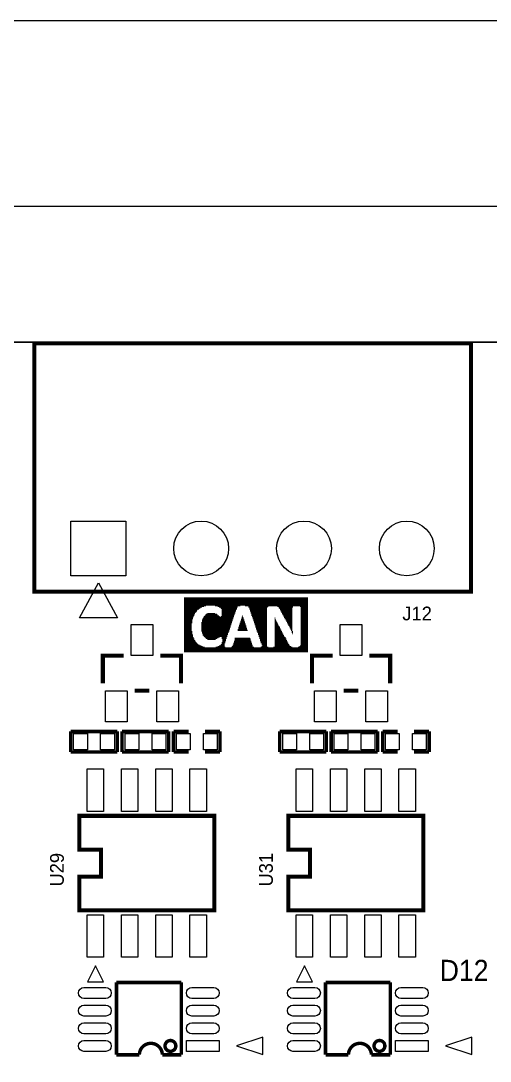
# Model space of a CAD drawing. Extents: x -41 to 160, y -9 to 129.
# Drawn here: x 25.23 to 42.62, y 85.16 to 123.7 of the extents above; entities that cross this region are included whole.
import ezdxf
from ezdxf.enums import TextEntityAlignment as Align

# ---------------------------------------------------------------- set-up
doc = ezdxf.new("R2010")
doc.units = 0
for name, color, linetype in [('BG_DIMENSION', 7, 'CONTINUOUS'), ('BG_OUTLINE', 7, 'CONTINUOUS'), ('MA_PEN3', 7, 'CONTINUOUS'), ('PG_SILKSCREEN_TOP', 2, 'CONTINUOUS'), ('PIN_TOP', 1, 'CONTINUOUS'), ('RD_SILKSCREEN_TOP', 40, 'CONTINUOUS')]:
    doc.layers.add(name, color=color, linetype=linetype)

msp = doc.modelspace()

# ---------------------------------------------------------------- linework, layer by layer
at = {"layer": 'BG_DIMENSION'}
for points in [[(80.74152, 123.70054), (-7.49996, 123.70054)], [(80.94472, 116.82476), (-1.905102, 116.82476)], [(73.872776, 111.800081), (-28.230195, 111.800081)]]:
    msp.add_lwpolyline(points, dxfattribs=at)
at = {"layer": 'BG_OUTLINE'}
msp.add_lwpolyline([(71.290942, -9.350096), (51.100101, -9.350096), (50.6, -8.849995), (50.6, -1.899996, 1.000004), (48.700106, -1.899996), (48.700106, -8.849995), (48.200005, -9.350096), (38.000102, -9.350096), (37.500001, -8.849995), (37.500001, 1.575003, 1.000005), (33.849996, 1.575003), (33.849996, -4.850003), (25.849986, -4.850003), (25.849986, 3.399917), (7.499985, 3.399917), (7.499985, -4.850003), (-6.571691, -4.850003, -0.401142), (-7.499985, -3.825977), (-7.49996, 110.871787, -0.401142), (-6.475933, 111.800081), (159.221475, 111.800081, -0.401142)], format="xyb", dxfattribs=at)
msp.add_lwpolyline([(159.221475, 111.800081), (-6.475933, 111.800081)], dxfattribs=at)
at = {"layer": 'MA_PEN3', "const_width": 0.0254}
for points in [[(31.27756, 102.33152), (35.87496, 102.33152)], [(31.27756, 102.30612), (35.87496, 102.30612)], [(31.27756, 102.28072), (35.87496, 102.28072)], [(31.27756, 102.25532), (35.87496, 102.25532)], [(31.27756, 102.22992), (35.87496, 102.22992)], [(31.27756, 102.20452), (35.87496, 102.20452)], [(31.27756, 102.17912), (35.87496, 102.17912)], [(31.27756, 102.15372), (35.87496, 102.15372)], [(31.27756, 102.12832), (35.87496, 102.12832)], [(31.27756, 102.10292), (35.87496, 102.10292)], [(31.27756, 102.07752), (35.87496, 102.07752)], [(31.27756, 102.05212), (35.87496, 102.05212)], [(31.27756, 102.02672), (32.09036, 102.02672)], [(31.27756, 102.00132), (32.01416, 102.00132)], [(31.27756, 101.97592), (31.93796, 101.97592)], [(31.27756, 101.95052), (31.88716, 101.95052)], [(31.27756, 101.92512), (31.86176, 101.92512)], [(31.27756, 101.89972), (31.83636, 101.89972)], [(31.27756, 101.87432), (31.78556, 101.87432)], [(31.27756, 101.84892), (31.76016, 101.84892)], [(31.27756, 101.82352), (31.76016, 101.82352)], [(31.27756, 101.79812), (31.73476, 101.79812)], [(31.27756, 101.77272), (31.70936, 101.77272)], [(31.27756, 101.74732), (31.68396, 101.74732)], [(32.14116, 101.74732), (32.42056, 101.74732)], [(32.42056, 102.02672), (33.36036, 102.02672)], [(32.52216, 102.00132), (33.25876, 102.00132)], [(32.57296, 101.97592), (33.25876, 101.97592)], [(32.62376, 101.95052), (33.23336, 101.95052)], [(32.64916, 101.92512), (33.23336, 101.92512)], [(32.67456, 101.89972), (33.23336, 101.89972)], [(32.67456, 101.87432), (33.20796, 101.87432)], [(32.67456, 101.84892), (33.20796, 101.84892)], [(32.67456, 101.82352), (33.20796, 101.82352)], [(32.67456, 101.79812), (33.18256, 101.79812)], [(32.67456, 101.77272), (33.18256, 101.77272)], [(32.67456, 101.74732), (33.18256, 101.74732)], [(33.53816, 102.02672), (35.87496, 102.02672)], [(33.66516, 102.00132), (34.40176, 102.00132)], [(33.66516, 101.97592), (34.37636, 101.97592)], [(33.69056, 101.95052), (34.35096, 101.95052)], [(33.69056, 101.92512), (34.35096, 101.92512)], [(33.69056, 101.89972), (34.35096, 101.89972)], [(33.71596, 101.87432), (34.35096, 101.87432)], [(33.71596, 101.84892), (34.35096, 101.84892)], [(33.71596, 101.82352), (34.35096, 101.82352)], [(33.74136, 101.79812), (34.35096, 101.79812)], [(33.74136, 101.77272), (34.35096, 101.77272)], [(33.74136, 101.74732), (34.35096, 101.74732)], [(34.73196, 102.00132), (35.31616, 102.00132)], [(34.78276, 101.97592), (35.31616, 101.97592)], [(34.78276, 101.95052), (35.29076, 101.95052)], [(34.80816, 101.92512), (35.29076, 101.92512)], [(34.83356, 101.89972), (35.29076, 101.89972)], [(34.83356, 101.87432), (35.29076, 101.87432)], [(34.85896, 101.84892), (35.29076, 101.84892)], [(34.85896, 101.82352), (35.29076, 101.82352)], [(34.88436, 101.79812), (35.29076, 101.79812)], [(34.88436, 101.77272), (35.29076, 101.77272)], [(34.90976, 101.74732), (35.29076, 101.74732)], [(35.57016, 102.00132), (35.87496, 102.00132)], [(35.59556, 101.97592), (35.87496, 101.97592)], [(35.59556, 101.95052), (35.87496, 101.95052)], [(35.59556, 101.92512), (35.87496, 101.92512)], [(35.59556, 101.89972), (35.87496, 101.89972)], [(35.59556, 101.87432), (35.87496, 101.87432)], [(35.59556, 101.84892), (35.87496, 101.84892)], [(35.59556, 101.82352), (35.87496, 101.82352)], [(35.59556, 101.79812), (35.87496, 101.79812)], [(35.59556, 101.77272), (35.87496, 101.77272)], [(35.59556, 101.74732), (35.87496, 101.74732)], [(31.27756, 101.72192), (31.68396, 101.72192)], [(31.27756, 101.69652), (31.65856, 101.69652)], [(31.27756, 101.67112), (31.65856, 101.67112)], [(31.27756, 101.64572), (31.63316, 101.64572)], [(31.27756, 101.62032), (31.63316, 101.62032)], [(31.27756, 101.59492), (31.60776, 101.59492)], [(31.27756, 101.56952), (31.60776, 101.56952)], [(31.27756, 101.54412), (31.60776, 101.54412)], [(31.27756, 101.51872), (31.58236, 101.51872)], [(31.27756, 101.49332), (31.58236, 101.49332)], [(31.27756, 101.46792), (31.58236, 101.46792)], [(31.27756, 101.44252), (31.58236, 101.44252)], [(31.27756, 101.41712), (31.58236, 101.41712)], [(31.27756, 101.39172), (31.58236, 101.39172)], [(31.27756, 101.36632), (31.55696, 101.36632)], [(31.91256, 101.41712), (33.05556, 101.41712)], [(31.91256, 101.39172), (33.05556, 101.39172)], [(31.91256, 101.36632), (33.03016, 101.36632)], [(31.93796, 101.51872), (33.08096, 101.51872)], [(31.93796, 101.49332), (33.08096, 101.49332)], [(31.93796, 101.46792), (33.08096, 101.46792)], [(31.93796, 101.44252), (33.05556, 101.44252)], [(31.96336, 101.56952), (33.10636, 101.56952)], [(31.96336, 101.54412), (33.10636, 101.54412)], [(31.98876, 101.62032), (33.13176, 101.62032)], [(31.98876, 101.59492), (33.10636, 101.59492)], [(32.01416, 101.64572), (32.59836, 101.64572)], [(32.03956, 101.67112), (32.57296, 101.67112)], [(32.06496, 101.69652), (32.52216, 101.69652)], [(32.09036, 101.72192), (32.49676, 101.72192)], [(32.64916, 101.64572), (33.13176, 101.64572)], [(32.67456, 101.72192), (33.15716, 101.72192)], [(32.67456, 101.69652), (33.15716, 101.69652)], [(32.67456, 101.67112), (33.13176, 101.67112)], [(33.33496, 101.39172), (33.53816, 101.39172)], [(33.33496, 101.36632), (33.56356, 101.36632)], [(33.36036, 101.46792), (33.51276, 101.46792)], [(33.36036, 101.44252), (33.53816, 101.44252)], [(33.36036, 101.41712), (33.53816, 101.41712)], [(33.38576, 101.54412), (33.48736, 101.54412)], [(33.38576, 101.51872), (33.51276, 101.51872)], [(33.38576, 101.49332), (33.51276, 101.49332)], [(33.41116, 101.62032), (33.46196, 101.62032)], [(33.41116, 101.59492), (33.48736, 101.59492)], [(33.41116, 101.56952), (33.48736, 101.56952)], [(33.43656, 101.67112), (33.46196, 101.67112)], [(33.43656, 101.64572), (33.46196, 101.64572)], [(33.76676, 101.72192), (34.35096, 101.72192)], [(33.76676, 101.69652), (34.35096, 101.69652)], [(33.76676, 101.67112), (34.35096, 101.67112)], [(33.79216, 101.64572), (34.35096, 101.64572)], [(33.79216, 101.62032), (34.35096, 101.62032)], [(33.81756, 101.59492), (34.35096, 101.59492)], [(33.81756, 101.56952), (34.35096, 101.56952)], [(33.81756, 101.54412), (34.35096, 101.54412)], [(33.84296, 101.51872), (34.35096, 101.51872)], [(33.84296, 101.49332), (34.35096, 101.49332)], [(33.84296, 101.46792), (34.35096, 101.46792)], [(33.86836, 101.44252), (34.35096, 101.44252)], [(33.86836, 101.41712), (34.35096, 101.41712)], [(33.86836, 101.39172), (34.35096, 101.39172)], [(33.89376, 101.36632), (34.35096, 101.36632)], [(34.63036, 101.59492), (34.65576, 101.59492)], [(34.63036, 101.56952), (34.65576, 101.56952)], [(34.63036, 101.54412), (34.65576, 101.54412)], [(34.63036, 101.51872), (34.68116, 101.51872)], [(34.63036, 101.49332), (34.68116, 101.49332)], [(34.63036, 101.46792), (34.70656, 101.46792)], [(34.63036, 101.44252), (34.70656, 101.44252)], [(34.63036, 101.41712), (34.73196, 101.41712)], [(34.63036, 101.39172), (34.73196, 101.39172)], [(34.63036, 101.36632), (34.75736, 101.36632)], [(34.90976, 101.72192), (35.29076, 101.72192)], [(34.93516, 101.69652), (35.29076, 101.69652)], [(34.96056, 101.67112), (35.29076, 101.67112)], [(34.96056, 101.64572), (35.29076, 101.64572)], [(34.98596, 101.62032), (35.29076, 101.62032)], [(34.98596, 101.59492), (35.29076, 101.59492)], [(35.01136, 101.56952), (35.29076, 101.56952)], [(35.01136, 101.54412), (35.29076, 101.54412)], [(35.03676, 101.51872), (35.29076, 101.51872)], [(35.03676, 101.49332), (35.29076, 101.49332)], [(35.06216, 101.46792), (35.29076, 101.46792)], [(35.06216, 101.44252), (35.29076, 101.44252)], [(35.08756, 101.41712), (35.29076, 101.41712)], [(35.08756, 101.39172), (35.29076, 101.39172)], [(35.11296, 101.36632), (35.29076, 101.36632)], [(35.59556, 101.72192), (35.87496, 101.72192)], [(35.59556, 101.69652), (35.87496, 101.69652)], [(35.59556, 101.67112), (35.87496, 101.67112)], [(35.59556, 101.64572), (35.87496, 101.64572)], [(35.59556, 101.62032), (35.87496, 101.62032)], [(35.59556, 101.59492), (35.87496, 101.59492)], [(35.59556, 101.56952), (35.87496, 101.56952)], [(35.59556, 101.54412), (35.87496, 101.54412)], [(35.59556, 101.51872), (35.87496, 101.51872)], [(35.59556, 101.49332), (35.87496, 101.49332)], [(35.59556, 101.46792), (35.87496, 101.46792)], [(35.59556, 101.44252), (35.87496, 101.44252)], [(35.59556, 101.41712), (35.87496, 101.41712)], [(35.59556, 101.39172), (35.87496, 101.39172)], [(35.59556, 101.36632), (35.87496, 101.36632)], [(31.27756, 101.34092), (31.55696, 101.34092)], [(31.27756, 101.31552), (31.55696, 101.31552)], [(31.27756, 101.29012), (31.55696, 101.29012)], [(31.27756, 101.26472), (31.55696, 101.26472)], [(31.27756, 101.23932), (31.55696, 101.23932)], [(31.27756, 101.21392), (31.55696, 101.21392)], [(31.27756, 101.18852), (31.55696, 101.18852)], [(31.27756, 101.16312), (31.55696, 101.16312)], [(31.27756, 101.13772), (31.55696, 101.13772)], [(31.27756, 101.11232), (31.55696, 101.11232)], [(31.27756, 101.08692), (31.58236, 101.08692)], [(31.27756, 101.06152), (31.58236, 101.06152)], [(31.27756, 101.03612), (31.58236, 101.03612)], [(31.27756, 101.01072), (31.58236, 101.01072)], [(31.27756, 100.98532), (31.58236, 100.98532)], [(31.27756, 100.95992), (31.60776, 100.95992)], [(31.91256, 101.34092), (33.03016, 101.34092)], [(31.91256, 101.31552), (33.03016, 101.31552)], [(31.91256, 101.29012), (33.00476, 101.29012)], [(31.91256, 101.26472), (33.00476, 101.26472)], [(31.91256, 101.23932), (33.00476, 101.23932)], [(31.91256, 101.21392), (32.97936, 101.21392)], [(31.91256, 101.18852), (32.97936, 101.18852)], [(31.91256, 101.16312), (32.97936, 101.16312)], [(31.91256, 101.13772), (32.95396, 101.13772)], [(31.91256, 101.11232), (32.95396, 101.11232)], [(31.91256, 101.08692), (32.95396, 101.08692)], [(31.93796, 101.06152), (32.92856, 101.06152)], [(31.93796, 101.03612), (32.92856, 101.03612)], [(31.93796, 101.01072), (32.90316, 101.01072)], [(31.96336, 100.98532), (32.90316, 100.98532)], [(31.96336, 100.95992), (32.90316, 100.95992)], [(33.25876, 101.16312), (33.61436, 101.16312)], [(33.25876, 101.13772), (33.63976, 101.13772)], [(33.25876, 101.11232), (33.63976, 101.11232)], [(33.28416, 101.23932), (33.58896, 101.23932)], [(33.28416, 101.21392), (33.61436, 101.21392)], [(33.28416, 101.18852), (33.61436, 101.18852)], [(33.30956, 101.31552), (33.56356, 101.31552)], [(33.30956, 101.29012), (33.58896, 101.29012)], [(33.30956, 101.26472), (33.58896, 101.26472)], [(33.33496, 101.34092), (33.56356, 101.34092)], [(33.89376, 101.34092), (34.35096, 101.34092)], [(33.89376, 101.31552), (34.35096, 101.31552)], [(33.91916, 101.29012), (34.35096, 101.29012)], [(33.91916, 101.26472), (34.35096, 101.26472)], [(33.91916, 101.23932), (34.35096, 101.23932)], [(33.94456, 101.21392), (34.35096, 101.21392)], [(33.94456, 101.18852), (34.35096, 101.18852)], [(33.94456, 101.16312), (34.35096, 101.16312)], [(33.96996, 101.13772), (34.35096, 101.13772)], [(33.96996, 101.11232), (34.35096, 101.11232)], [(33.96996, 101.08692), (34.35096, 101.08692)], [(33.99536, 101.06152), (34.35096, 101.06152)], [(33.99536, 101.03612), (34.35096, 101.03612)], [(34.02076, 101.01072), (34.35096, 101.01072)], [(34.02076, 100.98532), (34.35096, 100.98532)], [(34.02076, 100.95992), (34.35096, 100.95992)], [(34.63036, 101.34092), (34.75736, 101.34092)], [(34.63036, 101.31552), (34.78276, 101.31552)], [(34.63036, 101.29012), (34.78276, 101.29012)], [(34.63036, 101.26472), (34.80816, 101.26472)], [(34.63036, 101.23932), (34.83356, 101.23932)], [(34.63036, 101.21392), (34.83356, 101.21392)], [(34.63036, 101.18852), (34.85896, 101.18852)], [(34.63036, 101.16312), (34.85896, 101.16312)], [(34.63036, 101.13772), (34.88436, 101.13772)], [(34.63036, 101.11232), (34.88436, 101.11232)], [(34.63036, 101.08692), (34.90976, 101.08692)], [(34.63036, 101.06152), (34.90976, 101.06152)], [(34.63036, 101.03612), (34.93516, 101.03612)], [(34.63036, 101.01072), (34.93516, 101.01072)], [(34.63036, 100.98532), (34.96056, 100.98532)], [(34.63036, 100.95992), (34.96056, 100.95992)], [(35.11296, 101.34092), (35.29076, 101.34092)], [(35.13836, 101.31552), (35.29076, 101.31552)], [(35.13836, 101.29012), (35.29076, 101.29012)], [(35.16376, 101.26472), (35.29076, 101.26472)], [(35.18916, 101.23932), (35.29076, 101.23932)], [(35.18916, 101.21392), (35.29076, 101.21392)], [(35.21456, 101.18852), (35.29076, 101.18852)], [(35.21456, 101.16312), (35.29076, 101.16312)], [(35.23996, 101.13772), (35.29076, 101.13772)], [(35.23996, 101.11232), (35.29076, 101.11232)], [(35.26536, 101.08692), (35.31616, 101.08692)], [(35.26536, 101.06152), (35.31616, 101.06152)], [(35.26536, 101.03612), (35.31616, 101.03612)], [(35.29076, 101.01072), (35.31616, 101.01072)], [(35.29076, 100.98532), (35.31616, 100.98532)], [(35.59556, 101.34092), (35.87496, 101.34092)], [(35.59556, 101.31552), (35.87496, 101.31552)], [(35.59556, 101.29012), (35.87496, 101.29012)], [(35.59556, 101.26472), (35.87496, 101.26472)], [(35.59556, 101.23932), (35.87496, 101.23932)], [(35.59556, 101.21392), (35.87496, 101.21392)], [(35.59556, 101.18852), (35.87496, 101.18852)], [(35.59556, 101.16312), (35.87496, 101.16312)], [(35.59556, 101.13772), (35.87496, 101.13772)], [(35.59556, 101.11232), (35.87496, 101.11232)], [(35.59556, 101.08692), (35.87496, 101.08692)], [(35.59556, 101.06152), (35.87496, 101.06152)], [(35.59556, 101.03612), (35.87496, 101.03612)], [(35.59556, 101.01072), (35.87496, 101.01072)], [(35.59556, 100.98532), (35.87496, 100.98532)], [(35.59556, 100.95992), (35.87496, 100.95992)], [(31.27756, 100.93452), (31.60776, 100.93452)], [(31.27756, 100.90912), (31.60776, 100.90912)], [(31.27756, 100.88372), (31.60776, 100.88372)], [(31.27756, 100.85832), (31.63316, 100.85832)], [(31.27756, 100.83292), (31.63316, 100.83292)], [(31.27756, 100.80752), (31.65856, 100.80752)], [(31.27756, 100.78212), (31.65856, 100.78212)], [(31.27756, 100.75672), (31.68396, 100.75672)], [(31.27756, 100.73132), (31.70936, 100.73132)], [(31.27756, 100.70592), (31.70936, 100.70592)], [(31.27756, 100.68052), (31.73476, 100.68052)], [(31.27756, 100.65512), (31.76016, 100.65512)], [(31.27756, 100.62972), (31.78556, 100.62972)], [(31.27756, 100.60432), (31.81096, 100.60432)], [(31.27756, 100.57892), (31.86176, 100.57892)], [(31.96336, 100.93452), (32.87776, 100.93452)], [(31.98876, 100.90912), (32.87776, 100.90912)], [(32.01416, 100.88372), (32.87776, 100.88372)], [(32.03956, 100.85832), (32.59836, 100.85832)], [(32.06496, 100.83292), (32.54756, 100.83292)], [(32.09036, 100.80752), (32.49676, 100.80752)], [(32.14116, 100.78212), (32.44596, 100.78212)], [(32.62376, 100.57892), (32.77616, 100.57892)], [(32.64916, 100.60432), (32.77616, 100.60432)], [(32.67456, 100.85832), (32.85236, 100.85832)], [(32.67456, 100.83292), (32.85236, 100.83292)], [(32.67456, 100.80752), (32.85236, 100.80752)], [(32.67456, 100.68052), (32.80156, 100.68052)], [(32.67456, 100.65512), (32.80156, 100.65512)], [(32.67456, 100.62972), (32.77616, 100.62972)], [(32.69996, 100.78212), (32.82696, 100.78212)], [(32.69996, 100.75672), (32.82696, 100.75672)], [(32.69996, 100.73132), (32.82696, 100.73132)], [(32.69996, 100.70592), (32.80156, 100.70592)], [(33.08096, 100.57892), (33.81756, 100.57892)], [(33.10636, 100.65512), (33.79216, 100.65512)], [(33.10636, 100.62972), (33.79216, 100.62972)], [(33.10636, 100.60432), (33.79216, 100.60432)], [(33.13176, 100.73132), (33.76676, 100.73132)], [(33.13176, 100.70592), (33.76676, 100.70592)], [(33.13176, 100.68052), (33.76676, 100.68052)], [(33.15716, 100.83292), (33.71596, 100.83292)], [(33.15716, 100.80752), (33.74136, 100.80752)], [(33.15716, 100.78212), (33.74136, 100.78212)], [(33.15716, 100.75672), (33.74136, 100.75672)], [(34.04616, 100.93452), (34.35096, 100.93452)], [(34.04616, 100.90912), (34.35096, 100.90912)], [(34.04616, 100.88372), (34.35096, 100.88372)], [(34.07156, 100.85832), (34.35096, 100.85832)], [(34.07156, 100.83292), (34.35096, 100.83292)], [(34.07156, 100.80752), (34.35096, 100.80752)], [(34.09696, 100.78212), (34.35096, 100.78212)], [(34.09696, 100.75672), (34.35096, 100.75672)], [(34.09696, 100.73132), (34.35096, 100.73132)], [(34.12236, 100.70592), (34.35096, 100.70592)], [(34.12236, 100.68052), (34.35096, 100.68052)], [(34.12236, 100.65512), (34.35096, 100.65512)], [(34.14776, 100.62972), (34.35096, 100.62972)], [(34.14776, 100.60432), (34.35096, 100.60432)], [(34.14776, 100.57892), (34.35096, 100.57892)], [(34.63036, 100.93452), (34.98596, 100.93452)], [(34.63036, 100.90912), (34.98596, 100.90912)], [(34.63036, 100.88372), (35.01136, 100.88372)], [(34.63036, 100.85832), (35.03676, 100.85832)], [(34.63036, 100.83292), (35.03676, 100.83292)], [(34.63036, 100.80752), (35.06216, 100.80752)], [(34.63036, 100.78212), (35.06216, 100.78212)], [(34.63036, 100.75672), (35.08756, 100.75672)], [(34.63036, 100.73132), (35.08756, 100.73132)], [(34.63036, 100.70592), (35.11296, 100.70592)], [(34.63036, 100.68052), (35.11296, 100.68052)], [(34.63036, 100.65512), (35.13836, 100.65512)], [(34.63036, 100.62972), (35.13836, 100.62972)], [(34.63036, 100.60432), (35.16376, 100.60432)], [(34.63036, 100.57892), (35.18916, 100.57892)], [(35.59556, 100.93452), (35.87496, 100.93452)], [(35.59556, 100.90912), (35.87496, 100.90912)], [(35.59556, 100.88372), (35.87496, 100.88372)], [(35.59556, 100.85832), (35.87496, 100.85832)], [(35.59556, 100.83292), (35.87496, 100.83292)], [(35.59556, 100.80752), (35.87496, 100.80752)], [(35.59556, 100.78212), (35.87496, 100.78212)], [(35.59556, 100.75672), (35.87496, 100.75672)], [(35.59556, 100.73132), (35.87496, 100.73132)], [(35.59556, 100.70592), (35.87496, 100.70592)], [(35.59556, 100.68052), (35.87496, 100.68052)], [(35.59556, 100.65512), (35.87496, 100.65512)], [(35.59556, 100.62972), (35.87496, 100.62972)], [(35.59556, 100.60432), (35.87496, 100.60432)], [(35.59556, 100.57892), (35.87496, 100.57892)], [(31.27756, 100.55352), (31.91256, 100.55352)], [(31.27756, 100.52812), (31.96336, 100.52812)], [(31.27756, 100.50272), (32.03956, 100.50272)], [(31.27756, 100.47732), (35.87496, 100.47732)], [(31.27756, 100.45192), (35.87496, 100.45192)], [(31.27756, 100.42652), (35.87496, 100.42652)], [(31.27756, 100.40112), (35.87496, 100.40112)], [(31.27756, 100.37572), (35.87496, 100.37572)], [(31.27756, 100.35032), (35.87496, 100.35032)], [(31.27756, 100.32492), (35.87496, 100.32492)], [(32.44596, 100.50272), (32.80156, 100.50272)], [(32.52216, 100.52812), (32.77616, 100.52812)], [(32.57296, 100.55352), (32.77616, 100.55352)], [(33.03016, 100.50272), (33.86836, 100.50272)], [(33.05556, 100.52812), (33.81756, 100.52812)], [(33.08096, 100.55352), (33.81756, 100.55352)], [(34.12236, 100.50272), (34.40176, 100.50272)], [(34.14776, 100.52812), (34.35096, 100.52812)], [(34.17316, 100.55352), (34.35096, 100.55352)], [(34.57956, 100.50272), (35.29076, 100.50272)], [(34.63036, 100.55352), (35.18916, 100.55352)], [(34.63036, 100.52812), (35.23996, 100.52812)], [(35.49396, 100.50272), (35.87496, 100.50272)], [(35.54476, 100.52812), (35.87496, 100.52812)], [(35.57016, 100.55352), (35.87496, 100.55352)]]:
    msp.add_lwpolyline(points, dxfattribs=at)
at = {"layer": 'PG_SILKSCREEN_TOP'}
for points, const_width in [([(41.906977, 102.554888), (41.906977, 111.754895), (25.726974, 111.754895), (25.726974, 102.554888), (41.906977, 102.554888)], 0.150012), ([(28.267889, 99.160076), (28.267889, 100.184991), (29.043097, 100.184991)], 0.150089), ([(30.392903, 100.184991), (31.168111, 100.184991), (31.168111, 99.160076)], 0.150089), ([(36.014889, 99.160076), (36.014889, 100.184991), (36.790097, 100.184991)], 0.150089), ([(38.139903, 100.184991), (38.915111, 100.184991), (38.915111, 99.160076)], 0.150089), ([(29.442893, 98.884969), (29.993107, 98.884969)], 0.150089), ([(37.189893, 98.884969), (37.740107, 98.884969)], 0.150089), ([(27.0764, 97.37598), (27.0764, 96.61398)], 0.127), ([(28.8036, 97.37598), (27.0764, 97.37598)], 0.127), ([(28.8036, 96.61398), (28.8036, 97.37598)], 0.127), ([(28.9814, 97.37598), (28.9814, 96.61398)], 0.127), ([(30.7086, 97.37598), (28.9814, 97.37598)], 0.127), ([(30.7086, 96.61398), (30.7086, 97.37598)], 0.127), ([(31.4452, 97.37598), (30.8864, 97.37598)], 0.127), ([(30.8864, 97.37598), (30.8864, 96.61398)], 0.127), ([(32.6136, 97.37598), (32.0548, 97.37598)], 0.127), ([(32.6136, 96.61398), (32.6136, 97.37598)], 0.127), ([(34.8234, 97.37598), (34.8234, 96.61398)], 0.127), ([(36.5506, 97.37598), (34.8234, 97.37598)], 0.127), ([(36.5506, 96.61398), (36.5506, 97.37598)], 0.127), ([(36.7284, 97.37598), (36.7284, 96.61398)], 0.127), ([(38.4556, 97.37598), (36.7284, 97.37598)], 0.127), ([(38.4556, 96.61398), (38.4556, 97.37598)], 0.127), ([(39.1922, 97.37598), (38.6334, 97.37598)], 0.127), ([(38.6334, 97.37598), (38.6334, 96.61398)], 0.127), ([(40.3606, 97.37598), (39.8018, 97.37598)], 0.127), ([(40.3606, 96.61398), (40.3606, 97.37598)], 0.127), ([(27.0764, 96.61398), (28.8036, 96.61398)], 0.127), ([(28.9814, 96.61398), (30.7086, 96.61398)], 0.127), ([(30.8864, 96.61398), (31.4452, 96.61398)], 0.127), ([(32.0548, 96.61398), (32.6136, 96.61398)], 0.127), ([(34.8234, 96.61398), (36.5506, 96.61398)], 0.127), ([(36.7284, 96.61398), (38.4556, 96.61398)], 0.127), ([(38.6334, 96.61398), (39.1922, 96.61398)], 0.127), ([(39.8018, 96.61398), (40.3606, 96.61398)], 0.127), ([(32.394982, 90.749958), (27.394992, 90.749958), (27.394992, 91.999968), (28.194991, 91.999968), (28.194991, 92.999966), (27.394992, 92.999966), (27.394992, 94.249977), (32.394982, 94.249977), (32.394982, 90.749958)], 0.150012), ([(40.141982, 90.749958), (35.141992, 90.749958), (35.141992, 91.999968), (35.941991, 91.999968), (35.941991, 92.999966), (35.141992, 92.999966), (35.141992, 94.249977), (40.141982, 94.249977), (40.141982, 90.749958)], 0.150012), ([(28.772104, 88.078081), (28.772104, 85.398077)], 0.127), ([(31.171896, 88.078081), (28.772104, 88.078081)], 0.127), ([(31.171896, 85.398077), (31.171896, 88.078081)], 0.127), ([(36.519104, 88.078081), (36.519104, 85.398077)], 0.127), ([(38.918896, 88.078081), (36.519104, 88.078081)], 0.127), ([(38.918896, 85.398077), (38.918896, 88.078081)], 0.127), ([(30.472101, 85.398077), (31.171896, 85.398077)], 0.127), ([(38.219101, 85.398077), (38.918896, 85.398077)], 0.127)]:
    msp.add_lwpolyline(points, dxfattribs=dict(at, const_width=const_width))
for points in [[(28.804591, 101.584989), (27.404593, 101.584989), (28.104592, 102.885011)], [(27.994991, 88.699975), (27.694992, 88.099976), (28.29499, 88.099976)], [(35.741991, 88.699975), (35.441992, 88.099976), (36.04199, 88.099976)], [(33.222006, 85.732976), (34.197011, 85.407983), (34.197011, 86.057969)], [(40.969006, 85.732976), (41.944011, 85.407983), (41.944011, 86.057969)]]:
    msp.add_lwpolyline(points, close=True, dxfattribs=at)
at = {"layer": 'PG_SILKSCREEN_TOP', "const_width": 0.127}
for points in [[(30.9721, 85.727972, 0.999978), (30.571897, 85.727997, 1.000022), (30.9721, 85.727972)], [(38.7191, 85.727972, 0.999978), (38.318897, 85.727997, 1.000022), (38.7191, 85.727972)], [(28.772104, 85.398077), (29.621988, 85.398077, -1), (30.472101, 85.398077)], [(36.519104, 85.398077), (37.368988, 85.398077, -1), (38.219101, 85.398077)]]:
    msp.add_lwpolyline(points, format="xyb", dxfattribs=at)
at = {"layer": 'PIN_TOP'}
for points in [[(29.117976, 103.138884), (27.085976, 103.138884), (27.085976, 105.170884), (29.117976, 105.170884)], [(29.318001, 100.184966), (29.318001, 101.334976), (30.117999, 101.334976), (30.117999, 100.184966)], [(37.065001, 100.184966), (37.065001, 101.334976), (37.864999, 101.334976), (37.864999, 100.184966)], [(28.36799, 97.734984), (28.36799, 98.884994), (29.167988, 98.884994), (29.167988, 97.734984)], [(30.268012, 97.734984), (30.268012, 98.884994), (31.06801, 98.884994), (31.06801, 97.734984)], [(36.11499, 97.734984), (36.11499, 98.884994), (36.914988, 98.884994), (36.914988, 97.734984)], [(38.015012, 97.734984), (38.015012, 98.884994), (38.81501, 98.884994), (38.81501, 97.734984)], [(27.693899, 97.29978), (27.693899, 96.69018), (27.185899, 96.69018), (27.185899, 97.29978)], [(28.694101, 97.29978), (28.694101, 96.69018), (28.186101, 96.69018), (28.186101, 97.29978)], [(29.598899, 97.29978), (29.598899, 96.69018), (29.090899, 96.69018), (29.090899, 97.29978)], [(30.599101, 97.29978), (30.599101, 96.69018), (30.091101, 96.69018), (30.091101, 97.29978)], [(31.503899, 97.29978), (31.503899, 96.69018), (30.995899, 96.69018), (30.995899, 97.29978)], [(32.504101, 97.29978), (32.504101, 96.69018), (31.996101, 96.69018), (31.996101, 97.29978)], [(35.440899, 97.29978), (35.440899, 96.69018), (34.932899, 96.69018), (34.932899, 97.29978)], [(36.441101, 97.29978), (36.441101, 96.69018), (35.933101, 96.69018), (35.933101, 97.29978)], [(37.345899, 97.29978), (37.345899, 96.69018), (36.837899, 96.69018), (36.837899, 97.29978)], [(38.346101, 97.29978), (38.346101, 96.69018), (37.838101, 96.69018), (37.838101, 97.29978)], [(39.250899, 97.29978), (39.250899, 96.69018), (38.742899, 96.69018), (38.742899, 97.29978)], [(40.251101, 97.29978), (40.251101, 96.69018), (39.743101, 96.69018), (39.743101, 97.29978)], [(28.294787, 94.412562), (27.685187, 94.412562), (27.685187, 95.987362), (28.294787, 95.987362)], [(29.564787, 94.412562), (28.955187, 94.412562), (28.955187, 95.987362), (29.564787, 95.987362)], [(30.834787, 94.412562), (30.225187, 94.412562), (30.225187, 95.987362), (30.834787, 95.987362)], [(32.104787, 94.412562), (31.495187, 94.412562), (31.495187, 95.987362), (32.104787, 95.987362)], [(36.041787, 94.412562), (35.432187, 94.412562), (35.432187, 95.987362), (36.041787, 95.987362)], [(37.311787, 94.412562), (36.702187, 94.412562), (36.702187, 95.987362), (37.311787, 95.987362)], [(38.581787, 94.412562), (37.972187, 94.412562), (37.972187, 95.987362), (38.581787, 95.987362)], [(39.851787, 94.412562), (39.242187, 94.412562), (39.242187, 95.987362), (39.851787, 95.987362)], [(28.294787, 89.012573), (27.685187, 89.012573), (27.685187, 90.587373), (28.294787, 90.587373)], [(29.564787, 89.012573), (28.955187, 89.012573), (28.955187, 90.587373), (29.564787, 90.587373)], [(30.834787, 89.012573), (30.225187, 89.012573), (30.225187, 90.587373), (30.834787, 90.587373)], [(32.104787, 89.012573), (31.495187, 89.012573), (31.495187, 90.587373), (32.104787, 90.587373)], [(36.041787, 89.012573), (35.432187, 89.012573), (35.432187, 90.587373), (36.041787, 90.587373)], [(37.311787, 89.012573), (36.702187, 89.012573), (36.702187, 90.587373), (37.311787, 90.587373)], [(38.581787, 89.012573), (37.972187, 89.012573), (37.972187, 90.587373), (38.581787, 90.587373)], [(39.851787, 89.012573), (39.242187, 89.012573), (39.242187, 90.587373), (39.851787, 90.587373)], [(32.581596, 85.524873), (31.362396, 85.524873), (31.362396, 85.931273), (32.581596, 85.931273)], [(40.328596, 85.524873), (39.109396, 85.524873), (39.109396, 85.931273), (40.328596, 85.931273)]]:
    msp.add_lwpolyline(points, close=True, dxfattribs=at)
for points in [[(27.565604, 87.891087), (28.378404, 87.891087, -1), (28.378404, 87.484687), (27.565604, 87.484687, -1)], [(31.565596, 87.891087), (32.378396, 87.891087, -1), (32.378396, 87.484687), (31.565596, 87.484687, -1)], [(35.312604, 87.891087), (36.125404, 87.891087, -1), (36.125404, 87.484687), (35.312604, 87.484687, -1)], [(39.312596, 87.891087), (40.125396, 87.891087, -1), (40.125396, 87.484687), (39.312596, 87.484687, -1)], [(27.565604, 87.241075), (28.378404, 87.241075, -1), (28.378404, 86.834675), (27.565604, 86.834675, -1)], [(31.565596, 87.241075), (32.378396, 87.241075, -1), (32.378396, 86.834675), (31.565596, 86.834675, -1)], [(35.312604, 87.241075), (36.125404, 87.241075, -1), (36.125404, 86.834675), (35.312604, 86.834675, -1)], [(39.312596, 87.241075), (40.125396, 87.241075, -1), (40.125396, 86.834675), (39.312596, 86.834675, -1)], [(27.565604, 86.581285), (28.378404, 86.581285, -1), (28.378404, 86.174885), (27.565604, 86.174885, -1)], [(31.565596, 86.581285), (32.378396, 86.581285, -1), (32.378396, 86.174885), (31.565596, 86.174885, -1)], [(35.312604, 86.581285), (36.125404, 86.581285, -1), (36.125404, 86.174885), (35.312604, 86.174885, -1)], [(39.312596, 86.581285), (40.125396, 86.581285, -1), (40.125396, 86.174885), (39.312596, 86.174885, -1)], [(27.565604, 85.931273), (28.378404, 85.931273, -1), (28.378404, 85.524873), (27.565604, 85.524873, -1)], [(35.312604, 85.931273), (36.125404, 85.931273, -1), (36.125404, 85.524873), (35.312604, 85.524873, -1)]]:
    msp.add_lwpolyline(points, format="xyb", close=True, dxfattribs=at)
for centre in [(31.911976, 104.154884), (35.721976, 104.154884), (39.531976, 104.154884)]:
    msp.add_circle(centre, 1.016, dxfattribs=at)

# ---------------------------------------------------------------- texts
at = {"layer": 'RD_SILKSCREEN_TOP'}
msp.add_text('J12', height=0.508, dxfattribs=at).set_placement((39.366952, 101.492456))
for s, p in [('U29', (26.820546, 91.63083)), ('U31', (34.567546, 91.63083))]:
    msp.add_text(s, height=0.508, rotation=90, dxfattribs=at).set_placement(p)
at = {"layer": 'RD_SILKSCREEN_TOP', "width": 0.935484}
msp.add_text('D12', height=0.7874, dxfattribs=at).set_placement((41.656, 88.129516), align=Align.CENTER)

doc.saveas('drawing.dxf')
